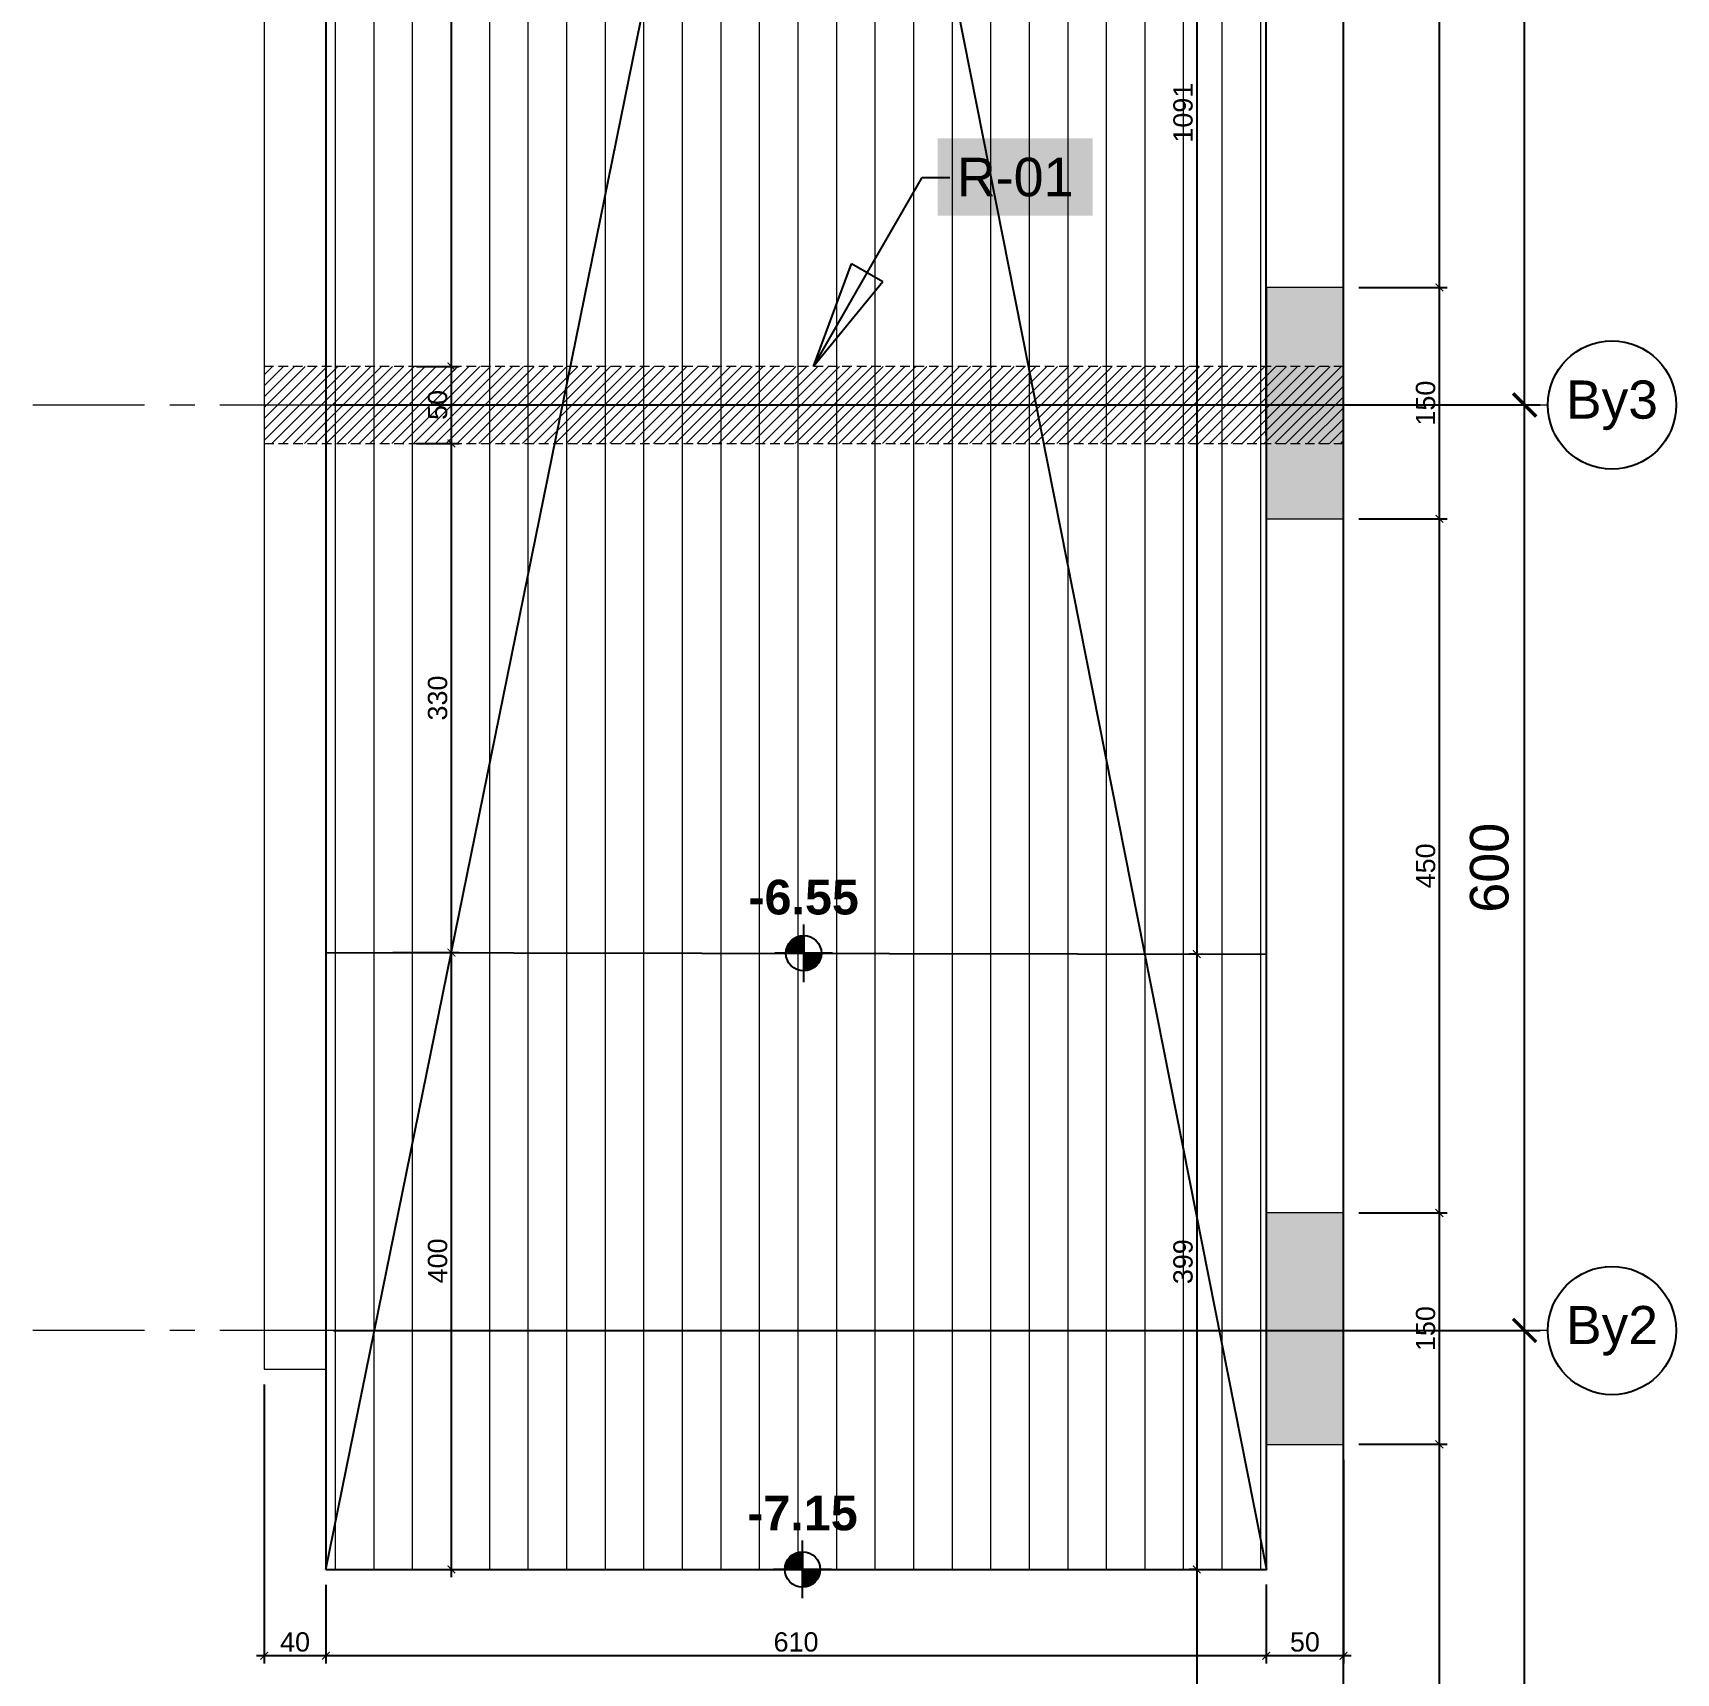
# Model space of a CAD drawing. Header units: centimetres. Extents: x 44585 to 48556, y -61381 to -55885.
# Drawn here: x 44605 to 45671, y -60307 to -59244 of the extents above; entities that cross this region are included whole.
import ezdxf
from ezdxf import colors
from ezdxf.entities.mleader import LeaderData, LeaderLine
from ezdxf.enums import TextEntityAlignment as Align
from ezdxf.math import Vec2, Vec3

# ---------------------------------------------------------------- set-up
doc = ezdxf.new("R2010")
doc.units = ezdxf.units.CM
doc.header["$LTSCALE"] = 50
doc.header["$MEASUREMENT"] = 0
for name, pattern in [('AXES', [2, 1.25, -0.25, 0.25, -0.25]), ('CACHE', [0.375, 0.25, -0.125]), ('CONTINU', [0])]:
    doc.linetypes.add(name, pattern=pattern)
doc.layers.get('0').update_dxf_attribs({"color": 8})
for name, color, linetype in [('AXES', 10, 'AXES'), ('BETON COUPE', 3, 'CONTINU'), ('BORD', 5, 'Continuous'), ('COTE 50ème', 1, 'Continuous'), ('NIVEAU', 170, 'Continuous')]:
    doc.layers.add(name, color=color, linetype=linetype)
doc.layers.add('FMULT', color=150, linetype='Continuous', plot=False)
for name, color, linetype, lineweight, true_color in [('HORS GEL', 7, 'CACHE', 15, 0x00661a), ('HORS GEL HACHURE', 7, 'Continuous', 13, 0x00cc33), ('New_2D Drafting - General_Pen_No__4', 252, 'Continuous', 13, 0x696969)]:
    doc.layers.add(name, color=color, linetype=linetype, lineweight=lineweight, true_color=true_color)
doc.layers.add('PILIER PREFA SUP TRAME', color=7, linetype='Continuous', true_color=0xded1ff)
doc.styles.add('FN_TEXT_1.50', font='arial.ttf', dxfattribs={"height": 10})
doc.styles.add('RS_TEXT_1.100', font='arial.ttf', dxfattribs={"height": 25})
doc.styles.add('RS_TEXT_1.50', font='arial.ttf', dxfattribs={"height": 12.5})
doc.styles.add('RS_TXT_100', font='arial.ttf', dxfattribs={"height": 25})
doc.styles.add('SMA_TEXT_1.50', font='arial.ttf', dxfattribs={"height": 12.5})
doc.styles.add('style2', font='arialbd.ttf', dxfattribs={"height": 20})
doc.dimstyles.new('RS_100CM_LINEAIRE', dxfattribs={"dimscale": 10, "dimtxt": 25, "dimasz": 1.5, "dimexe": 1, "dimexo": 2.5, "dimgap": 1, "dimtad": 1, "dimdec": 1, "dimrnd": 0.5, "dimdsep": 46, "dimtxsty": 'RS_TXT_100', "dimblk1": 'ARCHTICK', "dimblk2": 'ARCHTICK', "dimsah": 1, "dimcen": 2.5, "dimdle": 1, "dimclrt": 4, "dimadec": 0, "dimazin": 2, "dimtfac": 1, "dimtdec": 1, "dimtix": 1, "dimtmove": 2, "dimatfit": 3, "dimfxl": 1, "dimtolj": 1, "dimtzin": 0, "dimarcsym": 0})
doc.dimstyles.new('SMA_1.50', dxfattribs={"dimscale": 5, "dimtxt": 12.5, "dimasz": 1, "dimexe": 1, "dimexo": 2, "dimgap": 0.5, "dimtad": 1, "dimdec": 1, "dimrnd": 0.5, "dimdsep": 46, "dimtxsty": 'SMA_TEXT_1.50', "dimblk": 'ARCHTICK', "dimcen": 2.5, "dimdle": 1, "dimadec": 0, "dimazin": 2, "dimtfac": 1, "dimtdec": 1, "dimtix": 1, "dimtmove": 2, "dimatfit": 3, "dimfxl": 1, "dimtolj": 1, "dimtzin": 0, "dimarcsym": 0})

# ---------------------------------------------------------------- blocks, each defined once
blk = doc.blocks.new('AXES_FN')
at = {"color": 0, "linetype": 'Continuous'}
blk.add_circle((0, 15), 22.18, dxfattribs=at)
at = {"color": 0, "style": 'FN_TEXT_1.50'}
blk.add_attdef('AXES', text='', height=12.5, dxfattribs=at).set_placement((-48.89, 20.63), align=Align.MIDDLE_CENTER)
blk = doc.blocks.new('_ArchTick')
at = {"color": 0, "linetype": 'ByBlock', "const_width": 0.15}
blk.add_lwpolyline([(-0.5, -0.5), (0.5, 0.5)], dxfattribs=at)
blk = doc.blocks.new('*D1420')
at = {"layer": 'AXES', "color": 0, "linetype": 'Continuous', "lineweight": -2, "ltscale": 0.5, "transparency": 16777216}
for p, q in [((45572.5, -60769.9), (45572.5, -60074.9)), ((44800.1, -60084.9), (45582.5, -60084.9)), ((44800.1, -60759.9), (45582.5, -60759.9))]:
    blk.add_line(p, q, dxfattribs=at)
at = {"layer": 'Defpoints', "color": 0, "linetype": 'Continuous', "ltscale": 0.5, "transparency": 16777216}
for p in [(44775.1, -60084.9), (45572.5, -60084.9), (44775.1, -60759.9)]:
    blk.add_point(p, dxfattribs=at)
at = {"layer": 'AXES', "color": 0, "linetype": 'Continuous', "lineweight": -2, "ltscale": 0.5, "transparency": 16777216, "xscale": 15, "yscale": 15, "zscale": 15}
for p, rotation in [((45572.5, -60084.9), 90), ((45572.5, -60759.9), 270)]:
    blk.add_blockref('_ArchTick', p, dxfattribs=dict(at, rotation=rotation))
at = {"layer": 'AXES', "color": 4, "linetype": 'Continuous', "lineweight": 5, "ltscale": 0.5, "transparency": 16777216, "insert": (45549.7, -60422.4), "char_height": 25, "attachment_point": 5, "rotation": 90, "style": 'RS_TXT_100'}
blk.add_mtext('\\A1;675', dxfattribs=at)
blk = doc.blocks.new('*D1421')
at = {"layer": 'AXES', "color": 0, "linetype": 'Continuous', "lineweight": -2, "ltscale": 0.5, "transparency": 16777216}
for p, q in [((45572.5, -60094.9), (45572.5, -59474.9)), ((44800.1, -59484.9), (45582.5, -59484.9)), ((44800.1, -60084.9), (45582.5, -60084.9))]:
    blk.add_line(p, q, dxfattribs=at)
at = {"layer": 'Defpoints', "color": 0, "linetype": 'Continuous', "ltscale": 0.5, "transparency": 16777216}
for p in [(44775.1, -59484.9), (45572.5, -59484.9), (44775.1, -60084.9)]:
    blk.add_point(p, dxfattribs=at)
at = {"layer": 'AXES', "color": 0, "linetype": 'Continuous', "lineweight": -2, "ltscale": 0.5, "transparency": 16777216, "xscale": 15, "yscale": 15, "zscale": 15}
for p, rotation in [((45572.5, -59484.9), 90), ((45572.5, -60084.9), 270)]:
    blk.add_blockref('_ArchTick', p, dxfattribs=dict(at, rotation=rotation))
at = {"layer": 'AXES', "color": 4, "linetype": 'Continuous', "lineweight": 5, "ltscale": 0.5, "transparency": 16777216, "insert": (45549.7, -59784.9), "char_height": 25, "attachment_point": 5, "rotation": 90, "style": 'RS_TXT_100'}
blk.add_mtext('\\A1;600', dxfattribs=at)
blk = doc.blocks.new('*D1422')
at = {"layer": 'AXES', "color": 0, "linetype": 'Continuous', "lineweight": -2, "ltscale": 0.5, "transparency": 16777216}
for p, q in [((45572.5, -59494.9), (45572.5, -58734.9)), ((44800.1, -58744.9), (45582.5, -58744.9)), ((44800.1, -59484.9), (45582.5, -59484.9))]:
    blk.add_line(p, q, dxfattribs=at)
at = {"layer": 'Defpoints', "color": 0, "linetype": 'Continuous', "ltscale": 0.5, "transparency": 16777216}
for p in [(44775.1, -58744.9), (45572.5, -58744.9), (44775.1, -59484.9)]:
    blk.add_point(p, dxfattribs=at)
at = {"layer": 'AXES', "color": 0, "linetype": 'Continuous', "lineweight": -2, "ltscale": 0.5, "transparency": 16777216, "xscale": 15, "yscale": 15, "zscale": 15}
for p, rotation in [((45572.5, -58744.9), 90), ((45572.5, -59484.9), 270)]:
    blk.add_blockref('_ArchTick', p, dxfattribs=dict(at, rotation=rotation))
at = {"layer": 'AXES', "color": 4, "linetype": 'Continuous', "lineweight": 5, "ltscale": 0.5, "transparency": 16777216, "insert": (45549.7, -59114.9), "char_height": 25, "attachment_point": 5, "rotation": 90, "style": 'RS_TXT_100'}
blk.add_mtext('\\A1;740', dxfattribs=at)
blk = doc.blocks.new('_Closed')
at = {"color": 0, "linetype": 'ByBlock', "lineweight": -2}
for p, q in [((-1, 0.167), (0, 0)), ((-1, 0.167), (-1, -0.167)), ((0, 0), (-1, -0.167)), ((0, 0), (-1, 0))]:
    blk.add_line(p, q, dxfattribs=at)
blk = doc.blocks.new('NIVEAU')
for p, q in [((0, 7.65), (0, -7.65)), ((7.65, 0), (-7.65, 0))]:
    blk.add_line(p, q)
at = {"const_width": 7.65}
for points in [[(0, 3.825, 0.4142136), (-3.825, 0)], [(0, -3.825, 0.4142136), (3.825, 0)]]:
    blk.add_lwpolyline(points, format="xyb", dxfattribs=at)
blk.add_circle((0, 0), 7.65)
blk = doc.blocks.new('*D1435')
at = {"layer": 'COTE 50ème', "color": 0, "lineweight": -2, "ltscale": 0.5, "transparency": 16777216}
for p, q in [((45359.9, -58744.9), (45359.9, -59845.9)), ((45361.3, -58749.9), (45354.9, -58749.9)), ((45359.3, -59840.9), (45354.9, -59840.9))]:
    blk.add_line(p, q, dxfattribs=at)
at = {"layer": 'Defpoints', "color": 0, "ltscale": 0.5, "transparency": 16777216}
for p in [(45371.3, -58749.9), (45359.9, -59840.9), (45369.3, -59840.9)]:
    blk.add_point(p, dxfattribs=at)
at = {"layer": 'COTE 50ème', "color": 0, "lineweight": -2, "ltscale": 0.5, "transparency": 16777216, "xscale": 5, "yscale": 5, "zscale": 5}
for p, rotation in [((45359.9, -58749.9), 90), ((45359.9, -59840.9), 270)]:
    blk.add_blockref('_ArchTick', p, dxfattribs=dict(at, rotation=rotation))
at = {"layer": 'COTE 50ème', "color": 0, "ltscale": 0.5, "transparency": 16777216, "insert": (45351, -59295.4), "char_height": 12.5, "attachment_point": 5, "rotation": 90, "style": 'SMA_TEXT_1.50'}
blk.add_mtext('\\A1;1091', dxfattribs=at)
blk = doc.blocks.new('*D1436')
at = {"layer": 'COTE 50ème', "color": 0, "lineweight": -2, "ltscale": 0.5, "transparency": 16777216}
for p, q in [((45359.9, -59835.9), (45359.9, -60244.8)), ((45359.3, -59840.9), (45354.9, -59840.9)), ((45359.3, -60239.8), (45354.9, -60239.8))]:
    blk.add_line(p, q, dxfattribs=at)
at = {"layer": 'Defpoints', "color": 0, "ltscale": 0.5, "transparency": 16777216}
for p in [(45369.3, -59840.9), (45359.9, -60239.8), (45369.3, -60239.8)]:
    blk.add_point(p, dxfattribs=at)
at = {"layer": 'COTE 50ème', "color": 0, "lineweight": -2, "ltscale": 0.5, "transparency": 16777216, "xscale": 5, "yscale": 5, "zscale": 5}
for p, rotation in [((45359.9, -59840.9), 90), ((45359.9, -60239.8), 270)]:
    blk.add_blockref('_ArchTick', p, dxfattribs=dict(at, rotation=rotation))
at = {"layer": 'COTE 50ème', "color": 0, "ltscale": 0.5, "transparency": 16777216, "insert": (45351, -60040.3), "char_height": 12.5, "attachment_point": 5, "rotation": 90, "style": 'SMA_TEXT_1.50'}
blk.add_mtext('\\A1;399', dxfattribs=at)
blk = doc.blocks.new('*D1437')
at = {"layer": 'COTE 50ème', "color": 0, "lineweight": -2, "ltscale": 0.5, "transparency": 16777216}
for p, q in [((45359.3, -60239.8), (45354.9, -60239.8)), ((45359.9, -60234.8), (45359.9, -61379.9)), ((45395, -61374.9), (45354.9, -61374.9))]:
    blk.add_line(p, q, dxfattribs=at)
at = {"layer": 'Defpoints', "color": 0, "ltscale": 0.5, "transparency": 16777216}
for p in [(45369.3, -60239.8), (45359.9, -61374.9), (45405, -61374.9)]:
    blk.add_point(p, dxfattribs=at)
at = {"layer": 'COTE 50ème', "color": 0, "lineweight": -2, "ltscale": 0.5, "transparency": 16777216, "xscale": 5, "yscale": 5, "zscale": 5}
for p, rotation in [((45359.9, -60239.8), 90), ((45359.9, -61374.9), 270)]:
    blk.add_blockref('_ArchTick', p, dxfattribs=dict(at, rotation=rotation))
at = {"layer": 'COTE 50ème', "color": 0, "ltscale": 0.5, "transparency": 16777216, "insert": (45351, -60807.3), "char_height": 12.5, "attachment_point": 5, "rotation": 90, "style": 'SMA_TEXT_1.50'}
blk.add_mtext('\\A1;1135', dxfattribs=at)
blk = doc.blocks.new('*D1441')
at = {"layer": 'COTE 50ème', "color": 0, "lineweight": -2, "ltscale": 0.5, "transparency": 16777216}
for p, q in [((45517.2, -60688.7), (45517.2, -60153.7)), ((45465, -60158.7), (45522.2, -60158.7)), ((45465, -60683.7), (45522.2, -60683.7))]:
    blk.add_line(p, q, dxfattribs=at)
at = {"layer": 'Defpoints', "color": 0, "ltscale": 0.5, "transparency": 16777216}
for p in [(45455, -60158.7), (45517.2, -60158.7), (45455, -60683.7)]:
    blk.add_point(p, dxfattribs=at)
at = {"layer": 'COTE 50ème', "color": 0, "lineweight": -2, "ltscale": 0.5, "transparency": 16777216, "xscale": 5, "yscale": 5, "zscale": 5}
for p, rotation in [((45517.2, -60158.7), 90), ((45517.2, -60683.7), 270)]:
    blk.add_blockref('_ArchTick', p, dxfattribs=dict(at, rotation=rotation))
at = {"layer": 'COTE 50ème', "color": 0, "ltscale": 0.5, "transparency": 16777216, "insert": (45508.3, -60421.2), "char_height": 12.5, "attachment_point": 5, "rotation": 90, "style": 'SMA_TEXT_1.50'}
blk.add_mtext('\\A1;525', dxfattribs=at)
blk = doc.blocks.new('*D1442')
at = {"layer": 'COTE 50ème', "color": 0, "lineweight": -2, "ltscale": 0.5, "transparency": 16777216}
for p, q in [((45517.2, -60163.7), (45517.2, -60003.7)), ((45465, -60008.7), (45522.2, -60008.7)), ((45465, -60158.7), (45522.2, -60158.7))]:
    blk.add_line(p, q, dxfattribs=at)
at = {"layer": 'Defpoints', "color": 0, "ltscale": 0.5, "transparency": 16777216}
for p in [(45455, -60008.7), (45517.2, -60008.7), (45455, -60158.7)]:
    blk.add_point(p, dxfattribs=at)
at = {"layer": 'COTE 50ème', "color": 0, "lineweight": -2, "ltscale": 0.5, "transparency": 16777216, "xscale": 5, "yscale": 5, "zscale": 5}
for p, rotation in [((45517.2, -60008.7), 90), ((45517.2, -60158.7), 270)]:
    blk.add_blockref('_ArchTick', p, dxfattribs=dict(at, rotation=rotation))
at = {"layer": 'COTE 50ème', "color": 0, "ltscale": 0.5, "transparency": 16777216, "insert": (45508.3, -60083.7), "char_height": 12.5, "attachment_point": 5, "rotation": 90, "style": 'SMA_TEXT_1.50'}
blk.add_mtext('\\A1;150', dxfattribs=at)
blk = doc.blocks.new('*D1443')
at = {"layer": 'COTE 50ème', "color": 0, "lineweight": -2, "ltscale": 0.5, "transparency": 16777216}
for p, q in [((45465, -59558.7), (45522.2, -59558.7)), ((45517.2, -60013.7), (45517.2, -59553.7)), ((45465, -60008.7), (45522.2, -60008.7))]:
    blk.add_line(p, q, dxfattribs=at)
at = {"layer": 'Defpoints', "color": 0, "ltscale": 0.5, "transparency": 16777216}
for p in [(45455, -59558.7), (45517.2, -59558.7), (45455, -60008.7)]:
    blk.add_point(p, dxfattribs=at)
at = {"layer": 'COTE 50ème', "color": 0, "lineweight": -2, "ltscale": 0.5, "transparency": 16777216, "xscale": 5, "yscale": 5, "zscale": 5}
for p, rotation in [((45517.2, -59558.7), 90), ((45517.2, -60008.7), 270)]:
    blk.add_blockref('_ArchTick', p, dxfattribs=dict(at, rotation=rotation))
at = {"layer": 'COTE 50ème', "color": 0, "ltscale": 0.5, "transparency": 16777216, "insert": (45508.3, -59783.7), "char_height": 12.5, "attachment_point": 5, "rotation": 90, "style": 'SMA_TEXT_1.50'}
blk.add_mtext('\\A1;450', dxfattribs=at)
blk = doc.blocks.new('*D1444')
at = {"layer": 'COTE 50ème', "color": 0, "lineweight": -2, "ltscale": 0.5, "transparency": 16777216}
for p, q in [((45465, -59408.7), (45522.2, -59408.7)), ((45517.2, -59563.7), (45517.2, -59403.7)), ((45465, -59558.7), (45522.2, -59558.7))]:
    blk.add_line(p, q, dxfattribs=at)
at = {"layer": 'Defpoints', "color": 0, "ltscale": 0.5, "transparency": 16777216}
for p in [(45455, -59408.7), (45517.2, -59408.7), (45455, -59558.7)]:
    blk.add_point(p, dxfattribs=at)
at = {"layer": 'COTE 50ème', "color": 0, "lineweight": -2, "ltscale": 0.5, "transparency": 16777216, "xscale": 5, "yscale": 5, "zscale": 5}
for p, rotation in [((45517.2, -59408.7), 90), ((45517.2, -59558.7), 270)]:
    blk.add_blockref('_ArchTick', p, dxfattribs=dict(at, rotation=rotation))
at = {"layer": 'COTE 50ème', "color": 0, "ltscale": 0.5, "transparency": 16777216, "insert": (45508.3, -59483.7), "char_height": 12.5, "attachment_point": 5, "rotation": 90, "style": 'SMA_TEXT_1.50'}
blk.add_mtext('\\A1;150', dxfattribs=at)
blk = doc.blocks.new('*D1445')
at = {"layer": 'COTE 50ème', "color": 0, "lineweight": -2, "ltscale": 0.5, "transparency": 16777216}
for p, q in [((45517.2, -59413.7), (45517.2, -58863.7)), ((45465, -58868.7), (45522.2, -58868.7)), ((45465, -59408.7), (45522.2, -59408.7))]:
    blk.add_line(p, q, dxfattribs=at)
at = {"layer": 'Defpoints', "color": 0, "ltscale": 0.5, "transparency": 16777216}
for p in [(45455, -58868.7), (45517.2, -58868.7), (45455, -59408.7)]:
    blk.add_point(p, dxfattribs=at)
at = {"layer": 'COTE 50ème', "color": 0, "lineweight": -2, "ltscale": 0.5, "transparency": 16777216, "xscale": 5, "yscale": 5, "zscale": 5}
for p, rotation in [((45517.2, -58868.7), 90), ((45517.2, -59408.7), 270)]:
    blk.add_blockref('_ArchTick', p, dxfattribs=dict(at, rotation=rotation))
at = {"layer": 'COTE 50ème', "color": 0, "ltscale": 0.5, "transparency": 16777216, "insert": (45508.3, -59138.7), "char_height": 12.5, "attachment_point": 5, "rotation": 90, "style": 'SMA_TEXT_1.50'}
blk.add_mtext('\\A1;540', dxfattribs=at)
blk = doc.blocks.new('*D1457')
at = {"layer": 'COTE 50ème', "color": 0, "lineweight": -2, "ltscale": 0.5, "transparency": 16777216}
for p, q in [((44876.5, -60244.8), (44876.5, -59834.9)), ((44838.5, -59839.9), (44881.5, -59839.9)), ((44837.8, -60239.8), (44881.5, -60239.8))]:
    blk.add_line(p, q, dxfattribs=at)
at = {"layer": 'Defpoints', "color": 0, "ltscale": 0.5, "transparency": 16777216}
for p in [(44828.5, -59839.9), (44876.5, -59839.9), (44827.8, -60239.8)]:
    blk.add_point(p, dxfattribs=at)
at = {"layer": 'COTE 50ème', "color": 0, "lineweight": -2, "ltscale": 0.5, "transparency": 16777216, "xscale": 5, "yscale": 5, "zscale": 5}
for p, rotation in [((44876.5, -59839.9), 90), ((44876.5, -60239.8), 270)]:
    blk.add_blockref('_ArchTick', p, dxfattribs=dict(at, rotation=rotation))
at = {"layer": 'COTE 50ème', "color": 0, "ltscale": 0.5, "transparency": 16777216, "insert": (44867.6, -60039.8), "char_height": 12.5, "attachment_point": 5, "rotation": 90, "style": 'SMA_TEXT_1.50'}
blk.add_mtext('\\A1;400', dxfattribs=at)
blk = doc.blocks.new('*D1458')
at = {"layer": 'COTE 50ème', "color": 0, "lineweight": -2, "ltscale": 0.5, "transparency": 16777216}
for p, q in [((44876.5, -59844.9), (44876.5, -59504.9)), ((44853.9, -59509.9), (44881.5, -59509.9)), ((44838.5, -59839.9), (44881.5, -59839.9))]:
    blk.add_line(p, q, dxfattribs=at)
at = {"layer": 'Defpoints', "color": 0, "ltscale": 0.5, "transparency": 16777216}
for p in [(44843.9, -59509.9), (44876.5, -59509.9), (44828.5, -59839.9)]:
    blk.add_point(p, dxfattribs=at)
at = {"layer": 'COTE 50ème', "color": 0, "lineweight": -2, "ltscale": 0.5, "transparency": 16777216, "xscale": 5, "yscale": 5, "zscale": 5}
for p, rotation in [((44876.5, -59509.9), 90), ((44876.5, -59839.9), 270)]:
    blk.add_blockref('_ArchTick', p, dxfattribs=dict(at, rotation=rotation))
at = {"layer": 'COTE 50ème', "color": 0, "ltscale": 0.5, "transparency": 16777216, "insert": (44867.6, -59674.9), "char_height": 12.5, "attachment_point": 5, "rotation": 90, "style": 'SMA_TEXT_1.50'}
blk.add_mtext('\\A1;330', dxfattribs=at)
blk = doc.blocks.new('*D1459')
at = {"layer": 'COTE 50ème', "color": 0, "lineweight": -2, "ltscale": 0.5, "transparency": 16777216}
for p, q in [((44853.9, -59459.9), (44881.5, -59459.9)), ((44876.5, -59514.9), (44876.5, -59454.9)), ((44853.9, -59509.9), (44881.5, -59509.9))]:
    blk.add_line(p, q, dxfattribs=at)
at = {"layer": 'Defpoints', "color": 0, "ltscale": 0.5, "transparency": 16777216}
for p in [(44843.9, -59459.9), (44876.5, -59459.9), (44843.9, -59509.9)]:
    blk.add_point(p, dxfattribs=at)
at = {"layer": 'COTE 50ème', "color": 0, "lineweight": -2, "ltscale": 0.5, "transparency": 16777216, "xscale": 5, "yscale": 5, "zscale": 5}
for p, rotation in [((44876.5, -59459.9), 90), ((44876.5, -59509.9), 270)]:
    blk.add_blockref('_ArchTick', p, dxfattribs=dict(at, rotation=rotation))
at = {"layer": 'COTE 50ème', "color": 0, "ltscale": 0.5, "transparency": 16777216, "insert": (44867.6, -59484.9), "char_height": 12.5, "attachment_point": 5, "rotation": 90, "style": 'SMA_TEXT_1.50'}
blk.add_mtext('\\A1;50', dxfattribs=at)
blk = doc.blocks.new('*D1460')
at = {"layer": 'COTE 50ème', "color": 0, "lineweight": -2, "ltscale": 0.5, "transparency": 16777216}
for p, q in [((44870.2, -58865.3), (44881.5, -58865.3)), ((44876.5, -59464.9), (44876.5, -58860.3)), ((44853.9, -59459.9), (44881.5, -59459.9))]:
    blk.add_line(p, q, dxfattribs=at)
at = {"layer": 'Defpoints', "color": 0, "ltscale": 0.5, "transparency": 16777216}
for p in [(44860.2, -58865.3), (44876.5, -58865.3), (44843.9, -59459.9)]:
    blk.add_point(p, dxfattribs=at)
at = {"layer": 'COTE 50ème', "color": 0, "lineweight": -2, "ltscale": 0.5, "transparency": 16777216, "xscale": 5, "yscale": 5, "zscale": 5}
for p, rotation in [((44876.5, -58865.3), 90), ((44876.5, -59459.9), 270)]:
    blk.add_blockref('_ArchTick', p, dxfattribs=dict(at, rotation=rotation))
at = {"layer": 'COTE 50ème', "color": 0, "ltscale": 0.5, "transparency": 16777216, "insert": (44867.6, -59162.6), "char_height": 12.5, "attachment_point": 5, "rotation": 90, "style": 'SMA_TEXT_1.50'}
blk.add_mtext('\\A1;594.5', dxfattribs=at)
blk = doc.blocks.new('*D1462')
at = {"layer": 'COTE 50ème', "color": 0, "lineweight": -2, "ltscale": 0.5, "transparency": 16777216}
for p, q in [((45455, -60168.7), (45455, -60300.8)), ((45404.9, -60249.5), (45404.9, -60300.8)), ((45460, -60295.8), (45399.9, -60295.8))]:
    blk.add_line(p, q, dxfattribs=at)
at = {"layer": 'Defpoints', "color": 0, "ltscale": 0.5, "transparency": 16777216}
for p in [(45455, -60158.7), (45404.9, -60239.5), (45404.9, -60295.8)]:
    blk.add_point(p, dxfattribs=at)
at = {"layer": 'COTE 50ème', "color": 0, "lineweight": -2, "ltscale": 0.5, "transparency": 16777216, "xscale": 5, "yscale": 5, "zscale": 5, "rotation": 180}
blk.add_blockref('_ArchTick', (45404.9, -60295.8), dxfattribs=at)
at = {"layer": 'COTE 50ème', "color": 0, "lineweight": -2, "ltscale": 0.5, "transparency": 16777216, "xscale": 5, "yscale": 5, "zscale": 5}
blk.add_blockref('_ArchTick', (45455, -60295.8), dxfattribs=at)
at = {"layer": 'COTE 50ème', "color": 0, "ltscale": 0.5, "transparency": 16777216, "insert": (45430, -60286.9), "char_height": 12.5, "attachment_point": 5, "style": 'SMA_TEXT_1.50'}
blk.add_mtext('\\A1;50', dxfattribs=at)
blk = doc.blocks.new('*D1463')
at = {"layer": 'COTE 50ème', "color": 0, "lineweight": -2, "ltscale": 0.5, "transparency": 16777216}
for p, q in [((44795.1, -60249.8), (44795.1, -60300.8)), ((45404.9, -60249.5), (45404.9, -60300.8)), ((45409.9, -60295.8), (44790.1, -60295.8))]:
    blk.add_line(p, q, dxfattribs=at)
at = {"layer": 'Defpoints', "color": 0, "ltscale": 0.5, "transparency": 16777216}
for p in [(44795.1, -60239.8), (45404.9, -60239.5), (44795.1, -60295.8)]:
    blk.add_point(p, dxfattribs=at)
at = {"layer": 'COTE 50ème', "color": 0, "lineweight": -2, "ltscale": 0.5, "transparency": 16777216, "xscale": 5, "yscale": 5, "zscale": 5, "rotation": 180}
blk.add_blockref('_ArchTick', (44795.1, -60295.8), dxfattribs=at)
at = {"layer": 'COTE 50ème', "color": 0, "lineweight": -2, "ltscale": 0.5, "transparency": 16777216, "xscale": 5, "yscale": 5, "zscale": 5}
blk.add_blockref('_ArchTick', (45404.9, -60295.8), dxfattribs=at)
at = {"layer": 'COTE 50ème', "color": 0, "ltscale": 0.5, "transparency": 16777216, "insert": (45100, -60286.9), "char_height": 12.5, "attachment_point": 5, "style": 'SMA_TEXT_1.50'}
blk.add_mtext('\\A1;610', dxfattribs=at)
blk = doc.blocks.new('*D1464')
at = {"layer": 'COTE 50ème', "color": 0, "lineweight": -2, "ltscale": 0.5, "transparency": 16777216}
for p, q in [((44755.1, -60119.9), (44755.1, -60300.8)), ((44795.1, -60249.8), (44795.1, -60300.8)), ((44800.1, -60295.8), (44750.1, -60295.8))]:
    blk.add_line(p, q, dxfattribs=at)
at = {"layer": 'Defpoints', "color": 0, "ltscale": 0.5, "transparency": 16777216}
for p in [(44755.1, -60109.9), (44795.1, -60239.8), (44755.1, -60295.8)]:
    blk.add_point(p, dxfattribs=at)
at = {"layer": 'COTE 50ème', "color": 0, "lineweight": -2, "ltscale": 0.5, "transparency": 16777216, "xscale": 5, "yscale": 5, "zscale": 5, "rotation": 180}
blk.add_blockref('_ArchTick', (44755.1, -60295.8), dxfattribs=at)
at = {"layer": 'COTE 50ème', "color": 0, "lineweight": -2, "ltscale": 0.5, "transparency": 16777216, "xscale": 5, "yscale": 5, "zscale": 5}
blk.add_blockref('_ArchTick', (44795.1, -60295.8), dxfattribs=at)
at = {"layer": 'COTE 50ème', "color": 0, "ltscale": 0.5, "transparency": 16777216, "insert": (44775.1, -60286.9), "char_height": 12.5, "attachment_point": 5, "style": 'SMA_TEXT_1.50'}
blk.add_mtext('\\A1;40', dxfattribs=at)

msp = doc.modelspace()

# ---------------------------------------------------------------- hatches: boundary and pattern name
at = {"layer": 'FMULT', "true_color": 0xcbb8ff}
h = msp.add_hatch(color=254, dxfattribs=at)
h.paths.add_polyline_path([(44750.06, -60798.72), (44800.06, -60798.72), (44800.06, -60718.72), (44750.06, -60718.72)])
h.paths.add_polyline_path([(45454.98, -60683.72), (45404.98, -60683.72), (45404.98, -60833.72), (45454.98, -60833.72)])
h.paths.add_polyline_path([(45454.98, -60008.72), (45404.98, -60008.72), (45404.98, -60158.72), (45454.98, -60158.72)])
h.paths.add_polyline_path([(45454.98, -61223.87), (45404.98, -61223.87), (45404.98, -61373.87), (45454.98, -61373.87)])
h.paths.add_polyline_path([(45454.98, -59408.72), (45404.98, -59408.72), (45404.98, -59558.72), (45454.98, -59558.72)])
h.paths.add_polyline_path([(45454.98, -58718.72), (45404.98, -58718.72), (45404.98, -58868.72), (45454.98, -58868.72)])
h.paths.add_polyline_path([(45449.98, -58548.72), (45399.98, -58548.72), (45399.98, -58698.72), (45449.98, -58698.72)])
h.paths.add_polyline_path([(45449.98, -57858.72), (45399.98, -57858.72), (45399.98, -58008.72), (45449.98, -58008.72)])
h.paths.add_polyline_path([(45449.98, -57258.72), (45399.98, -57258.72), (45399.98, -57408.72), (45449.98, -57408.72)])
h.paths.add_polyline_path([(45449.98, -56583.72), (45399.98, -56583.72), (45399.98, -56733.72), (45449.98, -56733.72)])
h.paths.add_polyline_path([(45449.98, -56188.58), (45399.98, -56188.58), (45399.98, -56338.58), (45449.98, -56338.58)])
at = {"layer": 'HORS GEL HACHURE'}
h = msp.add_hatch(dxfattribs=at)
h.set_pattern_fill('ANSI31', color=256, scale=40, style=0)
h.paths.add_polyline_path([(44755.06, -59509.95), (45454.98, -59509.95), (45454.98, -59459.95), (44755.06, -59459.95)])
at = {"layer": 'New_2D Drafting - General_Pen_No__4', "linetype": 'Continuous', "lineweight": 0, "true_color": 0xc7c8ca, "transparency": 33554546}
h = msp.add_hatch(dxfattribs=at)
h.set_pattern_fill('ANSI31', color=9, scale=200, angle=45, style=0)
h.set_pattern_definition([(90, (-12948.652, 12992.808), (-25, 0), [])])
h.paths.add_polyline_path([(44795.07, -60239.8), (45404.98, -60239.8), (45404.91, -58769.95), (44795.07, -58769.95)])

# ---------------------------------------------------------------- linework, layer by layer
at = {"layer": 'AXES', "lineweight": 5, "ltscale": 1.3}
for p, q in [((45587.56, -59484.95), (44605.08, -59484.95)), ((45587.56, -60084.95), (44605.08, -60084.95))]:
    msp.add_line(p, q, dxfattribs=at)
at = {"layer": 'BETON COUPE', "lineweight": 5, "ltscale": 0.5}
msp.add_lwpolyline([(44605.08, -56214.8), (44755.08, -56214.8), (44755.06, -56684.95), (44795.07, -56684.95), (44795.07, -56214.8), (45454.98, -56214.81), (45454.98, -57944.95), (44795.07, -57944.95), (44795.07, -57309.95), (44755.06, -57309.95), (44755.06, -57974.95), (45454.98, -57974.95), (45454.98, -58719.95), (44755.06, -58719.95), (44755.06, -60109.95), (44795.07, -60109.95), (44795.07, -58749.95), (45454.98, -58749.95), (45454.98, -61348.52), (44605.08, -61286.23)], dxfattribs=at)
at = {"layer": 'BETON COUPE'}
msp.add_lwpolyline([(44795.07, -60239.8), (45104.19, -58719.95), (45404.98, -60239.8)], dxfattribs=at)
at = {"layer": 'BORD'}
msp.add_lwpolyline([(44605.08, -61315.7), (45454.98, -61373.87), (45454.98, -56189.81), (44605.08, -56189.81)], dxfattribs=at)
msp.add_lwpolyline([(44795.07, -60239.8), (45404.98, -60239.8), (45404.91, -58769.95), (44795.07, -58769.95)], close=True, dxfattribs=at)
at = {"layer": 'FMULT', "color": 3, "lineweight": 5}
for points in [[(45454.98, -59408.72), (45404.98, -59408.72), (45404.98, -59558.72), (45454.98, -59558.72)], [(45454.98, -60008.72), (45404.98, -60008.72), (45404.98, -60158.72), (45454.98, -60158.72)]]:
    msp.add_lwpolyline(points, close=True, dxfattribs=at)
at = {"layer": 'HORS GEL', "ltscale": 0.5}
msp.add_lwpolyline([(44755.06, -59509.95), (45454.98, -59509.95), (45454.98, -59459.95), (44755.06, -59459.95)], close=True, dxfattribs=at)
at = {"layer": 'NIVEAU'}
for p, q in [((45104.94, -59859.11), (45104.94, -59821.61)), ((44795.07, -59839.8), (45404.34, -59840.93)), ((45123.69, -59840.36), (45086.19, -59840.36)), ((45104.19, -60258.55), (45104.19, -60221.05)), ((45122.94, -60239.8), (45085.44, -60239.8))]:
    msp.add_line(p, q, dxfattribs=at)

# ---------------------------------------------------------------- block references
at = {"layer": 'AXES', "linetype": 'ByBlock'}
ref = msp.add_blockref('AXES_FN', (45601.02, -59484.95), dxfattribs=dict(at, xscale=1.875, yscale=1.875, zscale=1.875, rotation=270))
ref.add_attrib('AXES', 'By3', dxfattribs={"layer": '0', "color": 0, "height": 24.75, "style": 'RS_TEXT_1.50'}).set_placement((45629.15, -59484.95), align=Align.MIDDLE)
ref = msp.add_blockref('AXES_FN', (45601.02, -60084.95), dxfattribs=dict(at, xscale=1.875, yscale=1.875, zscale=1.875, rotation=270))
ref.add_attrib('AXES', 'By2', dxfattribs={"layer": '0', "color": 0, "height": 24.75, "style": 'RS_TEXT_1.50'}).set_placement((45629.15, -60084.95), align=Align.MIDDLE)
at = {"layer": 'NIVEAU', "xscale": 1.5, "yscale": 1.5, "zscale": 1.5}
for p in [(45104.94, -59840.36), (45104.19, -60239.8)]:
    msp.add_blockref('NIVEAU', p, dxfattribs=at)

# ---------------------------------------------------------------- texts
at = {"layer": 'NIVEAU', "style": 'style2'}
for s, p in [('-6.55', (45104.94, -59803.95)), ('-7.15', (45104.19, -60203.39))]:
    msp.add_text(s, height=22.5, dxfattribs=at).set_placement(p, align=Align.MIDDLE)

# ---------------------------------------------------------------- dimensions: what is measured, and where the dimension line sits
at = {"layer": 'AXES', "linetype": 'Continuous', "lineweight": 5, "ltscale": 0.5}
for base, p1, p2, picture, middle in [((45572.51, -58744.95), (44775.07, -59484.95), (44775.07, -58744.95), '*D1422', (45549.74, -59114.95)), ((45572.51, -59484.95), (44775.07, -60084.95), (44775.07, -59484.95), '*D1421', (45549.74, -59784.95)), ((45572.51, -60084.95), (44775.07, -60759.95), (44775.07, -60084.95), '*D1420', (45549.74, -60422.45))]:
    dim = msp.add_linear_dim(base=base, p1=p1, p2=p2, angle=270, dimstyle='RS_100CM_LINEAIRE', dxfattribs=at)
    dim.commit()
    dim.dimension.update_dxf_attribs({"geometry": picture, "text_midpoint": middle})
at = {"layer": 'COTE 50ème', "ltscale": 0.5}
for base, p1, p2, picture, middle in [((45359.87, -59840.86), (45371.35, -58749.95), (45369.29, -59840.86), '*D1435', (45350.98, -59295.4)), ((44876.4557, -58865.3014), (44843.9342, -59459.9477), (44860.2139, -58865.3014), '*D1460', (44867.5736, -59162.6246)), ((45517.19, -58868.72), (45454.98, -59408.72), (45454.98, -58868.72), '*D1445', (45508.31, -59138.72)), ((45517.19, -59408.72), (45454.98, -59558.72), (45454.98, -59408.72), '*D1444', (45508.31, -59483.72)), ((44876.46, -59459.95), (44843.93, -59509.95), (44843.93, -59459.95), '*D1459', (44867.57, -59484.95)), ((44876.46, -59509.95), (44828.55, -59839.87), (44843.93, -59509.95), '*D1458', (44867.57, -59674.91)), ((45517.19, -59558.72), (45454.98, -60008.72), (45454.98, -59558.72), '*D1443', (45508.31, -59783.72)), ((44876.46, -59839.87), (44827.8, -60239.8), (44828.55, -59839.87), '*D1457', (44867.57, -60039.83)), ((45359.87, -60239.8), (45369.29, -59840.86), (45369.29, -60239.8), '*D1436', (45350.98, -60040.33)), ((45517.19, -60008.72), (45454.98, -60158.72), (45454.98, -60008.72), '*D1442', (45508.31, -60083.72)), ((45517.19, -60158.72), (45454.98, -60683.72), (45454.98, -60158.72), '*D1441', (45508.31, -60421.22)), ((45359.87, -61374.87), (45369.29, -60239.8), (45404.98, -61374.87), '*D1437', (45350.98, -60807.34))]:
    dim = msp.add_linear_dim(base=base, p1=p1, p2=p2, angle=90, dimstyle='SMA_1.50', dxfattribs=at)
    dim.commit()
    dim.dimension.update_dxf_attribs({"geometry": picture, "text_midpoint": middle})
for base, p1, p2, picture, middle in [((44755.06, -60295.76), (44795.07, -60239.8), (44755.06, -60109.95), '*D1464', (44775.07, -60286.88)), ((45404.92, -60295.76), (45454.98, -60158.72), (45404.92, -60239.54), '*D1462', (45429.95, -60286.88)), ((44795.069, -60295.7612), (45404.9247, -60239.5394), (44795.069, -60239.798), '*D1463', (45099.9969, -60286.8791))]:
    dim = msp.add_linear_dim(base=base, p1=p1, p2=p2, dimstyle='SMA_1.50', dxfattribs=at)
    dim.commit()
    dim.dimension.update_dxf_attribs({"geometry": picture, "text_midpoint": middle})

# ---------------------------------------------------------------- next in the draw order: leaders
at = {"layer": 'PILIER PREFA SUP TRAME'}
ml = msp.add_multileader_mtext('Standard', dxfattribs=at)
ml.set_content('R-01', color=256, style='RS_TEXT_1.100')
ml.set_leader_properties()
ml.set_arrow_properties(name='CLOSED')
ml.build(insert=Vec2(0, 0))
ml.multileader.update_dxf_attribs({"text_right_attachment_type": 6, "dogleg_length": 0.36, "arrow_head_size": 70, "scale": 50})
ctx = ml.context
ctx.base_point, ctx.scale, ctx.char_height, ctx.arrow_head_size, ctx.landing_gap_size, ctx.plane_origin = Vec3(45199.76, -59337.32), 50, 25, 70, 4.5, Vec3(45111.26, -59459.95)
ctx.right_attachment = 6
notes = []
notes.append((ctx, [(0, (1, 1, 0), (45181.76, -59337.32), (1, 0), 18, [(0, [(45111.26, -59459.95)], 0, [])])]))
ctx.mtext.insert, ctx.mtext.flow_direction = Vec3(45204.26, -59324.61), 5
ctx.mtext.has_bg_fill, ctx.mtext.bg_color, ctx.mtext.bg_scale_factor, ctx.mtext.bg_transparency, ctx.mtext.use_window_bg_color = 1, -1023410052, 1.5, 0, 0
for ctx, leaders in notes:
    for number, flags, end, landing, length, lines in leaders:
        leader = LeaderData()
        leader.index, (leader.has_last_leader_line, leader.has_dogleg_vector, leader.attachment_direction) = number, flags
        leader.last_leader_point, leader.dogleg_vector, leader.dogleg_length = Vec3(end), Vec3(landing), length
        for number, points, colour, breaks in lines:
            line = LeaderLine()
            line.index, line.vertices, line.color, line.breaks = number, Vec3.list(points), colors.encode_raw_color(colour), breaks
            leader.lines.append(line)
        ctx.leaders.append(leader)

doc.saveas('drawing.dxf')
